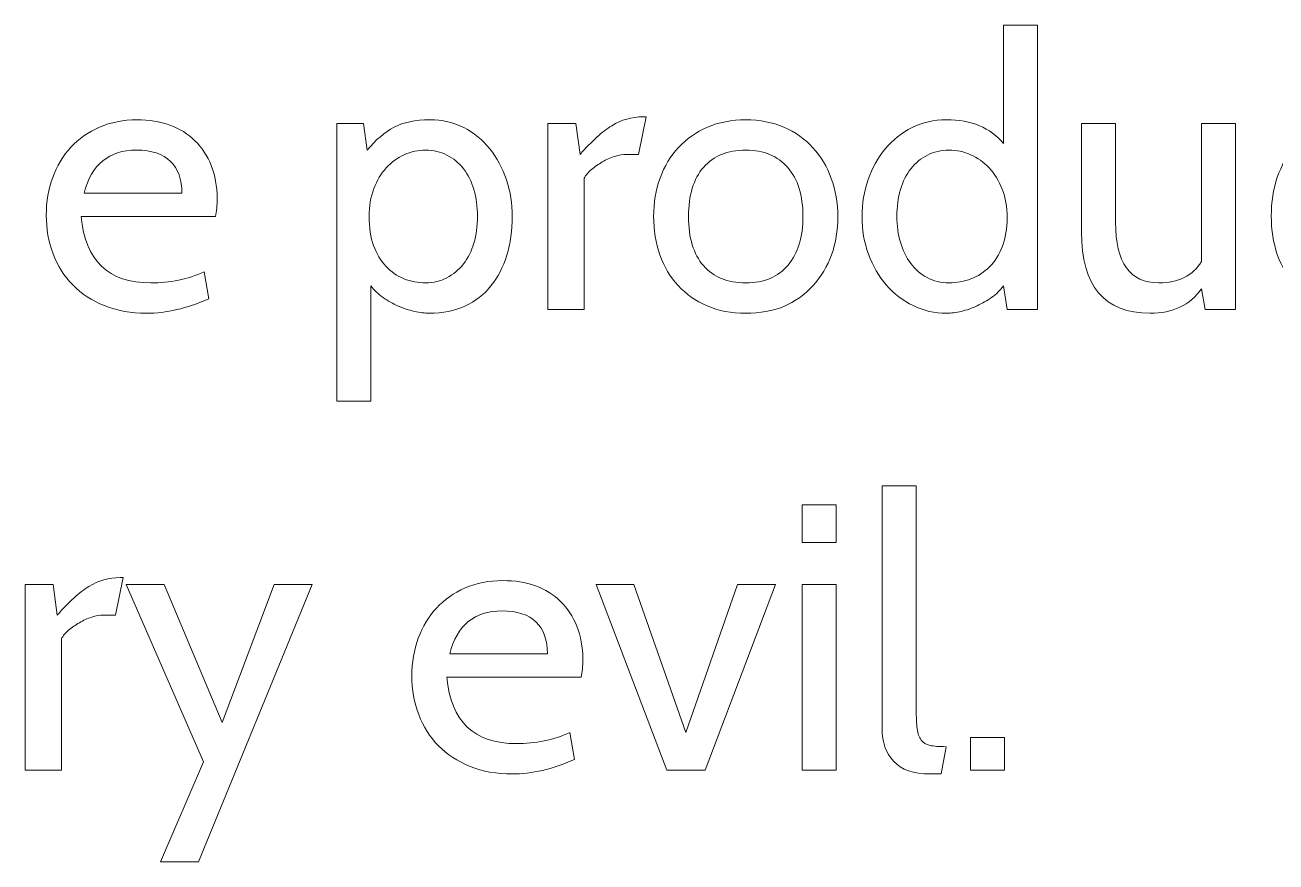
# Model space of a CAD drawing. Header units: centimetres. Extents: x -24 to 24.1, y -20.7 to 0.5.
# Drawn here: x 4.3899 to 4.74, y -17.531 to -17.2969 of the extents above; entities that cross this region are included whole.
import ezdxf

# ---------------------------------------------------------------- set-up
doc = ezdxf.new("R2010")
doc.units = ezdxf.units.CM
doc.header["$MEASUREMENT"] = 0
doc.layers.add('Layer 1', color=7, linetype='Continuous')

msp = doc.modelspace()

# ---------------------------------------------------------------- linework, layer by layer
at = {"layer": 'Layer 1', "color": 250, "lineweight": 9}
for points, knots in [([(4.67323, -17.37646), (4.67323, -17.37646), (4.66474, -17.37646), (4.66474, -17.37646), (4.66474, -17.37646), (4.66474, -17.37646), (4.66368, -17.36988), (4.66368, -17.36988), (4.66368, -17.36988), (4.66284, -17.37108), (4.66176, -17.37214), (4.66045, -17.37306), (4.66045, -17.37306), (4.65914, -17.37398), (4.65776, -17.37478), (4.65631, -17.37545), (4.65631, -17.37545), (4.65486, -17.37612), (4.6534, -17.37663), (4.65191, -17.37699), (4.65191, -17.37699), (4.65043, -17.37734), (4.64905, -17.37752), (4.64778, -17.37752), (4.64778, -17.37752), (4.64445, -17.37752), (4.64134, -17.37681), (4.63844, -17.3754), (4.63844, -17.3754), (4.63554, -17.37398), (4.63303, -17.37206), (4.63091, -17.36962), (4.63091, -17.36962), (4.62879, -17.36718), (4.62713, -17.36431), (4.62593, -17.36103), (4.62593, -17.36103), (4.62473, -17.35774), (4.62413, -17.35422), (4.62413, -17.35047), (4.62413, -17.35047), (4.62413, -17.34687), (4.62469, -17.34342), (4.62582, -17.34013), (4.62582, -17.34013), (4.62695, -17.33685), (4.62856, -17.33396), (4.63065, -17.33149), (4.63065, -17.33149), (4.63273, -17.32902), (4.63523, -17.32705), (4.63812, -17.3256), (4.63812, -17.3256), (4.64102, -17.32415), (4.64424, -17.32343), (4.64778, -17.32343), (4.64778, -17.32343), (4.65478, -17.32343), (4.66008, -17.32562), (4.66368, -17.33001), (4.66368, -17.33001), (4.66368, -17.33001), (4.66368, -17.29692), (4.66368, -17.29692), (4.66368, -17.29692), (4.66368, -17.29692), (4.67323, -17.29692), (4.67323, -17.29692), (4.67323, -17.29692), (4.67323, -17.29692), (4.67323, -17.37646), (4.67323, -17.37646)], [0, 0, 0, 0, 0.052632, 0.052632, 0.052632, 0.052632, 0.105263, 0.105263, 0.105263, 0.105263, 0.157895, 0.157895, 0.157895, 0.157895, 0.210526, 0.210526, 0.210526, 0.210526, 0.263158, 0.263158, 0.263158, 0.263158, 0.315789, 0.315789, 0.315789, 0.315789, 0.368421, 0.368421, 0.368421, 0.368421, 0.421053, 0.421053, 0.421053, 0.421053, 0.473684, 0.473684, 0.473684, 0.473684, 0.526316, 0.526316, 0.526316, 0.526316, 0.578947, 0.578947, 0.578947, 0.578947, 0.631579, 0.631579, 0.631579, 0.631579, 0.684211, 0.684211, 0.684211, 0.684211, 0.736842, 0.736842, 0.736842, 0.736842, 0.789474, 0.789474, 0.789474, 0.789474, 0.842105, 0.842105, 0.842105, 0.842105, 0.894737, 0.894737, 0.894737, 0.894737, 1, 1, 1, 1]), ([(4.4432, -17.35047), (4.4432, -17.35047), (4.40555, -17.35047), (4.40555, -17.35047), (4.40555, -17.35047), (4.40668, -17.36285), (4.41318, -17.36903), (4.42506, -17.36903), (4.42506, -17.36903), (4.43036, -17.36903), (4.43535, -17.36801), (4.44001, -17.36596), (4.44001, -17.36596), (4.44001, -17.36596), (4.44129, -17.37349), (4.44129, -17.37349), (4.44129, -17.37349), (4.43514, -17.37617), (4.42934, -17.37752), (4.42389, -17.37752), (4.42389, -17.37752), (4.41951, -17.37752), (4.41557, -17.37681), (4.41207, -17.3754), (4.41207, -17.3754), (4.40857, -17.37398), (4.40562, -17.37206), (4.40321, -17.36962), (4.40321, -17.36962), (4.40081, -17.36718), (4.39897, -17.36428), (4.3977, -17.36092), (4.3977, -17.36092), (4.39643, -17.35756), (4.39579, -17.35394), (4.39579, -17.35005), (4.39579, -17.35005), (4.39579, -17.3463), (4.39639, -17.3428), (4.39759, -17.33955), (4.39759, -17.33955), (4.39879, -17.3363), (4.40049, -17.33349), (4.40268, -17.33112), (4.40268, -17.33112), (4.40487, -17.32875), (4.40754, -17.32688), (4.41069, -17.3255), (4.41069, -17.3255), (4.41384, -17.32412), (4.41735, -17.32343), (4.42124, -17.32343), (4.42124, -17.32343), (4.42457, -17.32343), (4.42761, -17.32393), (4.43036, -17.32491), (4.43036, -17.32491), (4.43312, -17.3259), (4.43547, -17.32735), (4.43742, -17.32926), (4.43742, -17.32926), (4.43936, -17.33117), (4.44088, -17.33349), (4.44198, -17.33621), (4.44198, -17.33621), (4.44307, -17.33893), (4.44362, -17.34199), (4.44362, -17.34538), (4.44362, -17.34538), (4.44362, -17.34736), (4.44348, -17.34906), (4.4432, -17.35047)], [0, 0, 0, 0, 0.052632, 0.052632, 0.052632, 0.052632, 0.105263, 0.105263, 0.105263, 0.105263, 0.157895, 0.157895, 0.157895, 0.157895, 0.210526, 0.210526, 0.210526, 0.210526, 0.263158, 0.263158, 0.263158, 0.263158, 0.315789, 0.315789, 0.315789, 0.315789, 0.368421, 0.368421, 0.368421, 0.368421, 0.421053, 0.421053, 0.421053, 0.421053, 0.473684, 0.473684, 0.473684, 0.473684, 0.526316, 0.526316, 0.526316, 0.526316, 0.578947, 0.578947, 0.578947, 0.578947, 0.631579, 0.631579, 0.631579, 0.631579, 0.684211, 0.684211, 0.684211, 0.684211, 0.736842, 0.736842, 0.736842, 0.736842, 0.789474, 0.789474, 0.789474, 0.789474, 0.842105, 0.842105, 0.842105, 0.842105, 0.894737, 0.894737, 0.894737, 0.894737, 1, 1, 1, 1]), ([(4.50301, -17.37752), (4.50174, -17.37752), (4.50034, -17.37734), (4.49882, -17.37699), (4.49882, -17.37699), (4.4973, -17.37663), (4.4958, -17.37614), (4.49431, -17.3755), (4.49431, -17.3755), (4.49283, -17.37487), (4.49142, -17.37407), (4.49007, -17.37312), (4.49007, -17.37312), (4.48873, -17.37216), (4.4876, -17.37108), (4.48668, -17.36988), (4.48668, -17.36988), (4.48668, -17.36988), (4.48668, -17.40212), (4.48668, -17.40212), (4.48668, -17.40212), (4.48668, -17.40212), (4.47713, -17.40212), (4.47713, -17.40212), (4.47713, -17.40212), (4.47713, -17.40212), (4.47713, -17.32449), (4.47713, -17.32449), (4.47713, -17.32449), (4.47713, -17.32449), (4.48456, -17.32449), (4.48456, -17.32449), (4.48456, -17.32449), (4.48456, -17.32449), (4.48562, -17.33191), (4.48562, -17.33191), (4.48562, -17.33191), (4.48802, -17.32902), (4.49053, -17.32688), (4.49315, -17.3255), (4.49315, -17.3255), (4.49576, -17.32412), (4.49909, -17.32343), (4.50312, -17.32343), (4.50312, -17.32343), (4.50665, -17.32343), (4.50983, -17.32415), (4.51266, -17.3256), (4.51266, -17.3256), (4.51549, -17.32705), (4.51791, -17.32903), (4.51993, -17.33154), (4.51993, -17.33154), (4.52194, -17.33405), (4.5235, -17.33693), (4.52459, -17.34019), (4.52459, -17.34019), (4.52569, -17.34344), (4.52624, -17.34687), (4.52624, -17.35047), (4.52624, -17.35047), (4.52624, -17.35436), (4.52572, -17.35797), (4.5247, -17.36129), (4.5247, -17.36129), (4.52367, -17.36461), (4.52219, -17.36748), (4.52025, -17.36988), (4.52025, -17.36988), (4.5183, -17.37229), (4.51588, -17.37416), (4.51298, -17.3755), (4.51298, -17.3755), (4.51008, -17.37685), (4.50676, -17.37752), (4.50301, -17.37752)], [0, 0, 0, 0, 0.05, 0.05, 0.05, 0.05, 0.1, 0.1, 0.1, 0.1, 0.15, 0.15, 0.15, 0.15, 0.2, 0.2, 0.2, 0.2, 0.25, 0.25, 0.25, 0.25, 0.3, 0.3, 0.3, 0.3, 0.35, 0.35, 0.35, 0.35, 0.4, 0.4, 0.4, 0.4, 0.45, 0.45, 0.45, 0.45, 0.5, 0.5, 0.5, 0.5, 0.55, 0.55, 0.55, 0.55, 0.6, 0.6, 0.6, 0.6, 0.65, 0.65, 0.65, 0.65, 0.7, 0.7, 0.7, 0.7, 0.75, 0.75, 0.75, 0.75, 0.8, 0.8, 0.8, 0.8, 0.85, 0.85, 0.85, 0.85, 0.9, 0.9, 0.9, 0.9, 1, 1, 1, 1]), ([(4.56367, -17.32258), (4.56367, -17.32258), (4.56155, -17.33308), (4.56155, -17.33308), (4.56155, -17.33308), (4.56155, -17.33308), (4.55827, -17.33308), (4.55827, -17.33308), (4.55827, -17.33308), (4.55721, -17.33308), (4.55607, -17.33327), (4.55487, -17.33366), (4.55487, -17.33366), (4.55367, -17.33405), (4.55252, -17.33457), (4.55142, -17.3352), (4.55142, -17.3352), (4.55033, -17.33584), (4.54932, -17.33655), (4.5484, -17.33732), (4.5484, -17.33732), (4.54748, -17.3381), (4.54681, -17.33891), (4.54639, -17.33976), (4.54639, -17.33976), (4.54639, -17.33976), (4.54639, -17.37646), (4.54639, -17.37646), (4.54639, -17.37646), (4.54639, -17.37646), (4.53621, -17.37646), (4.53621, -17.37646), (4.53621, -17.37646), (4.53621, -17.37646), (4.53621, -17.32449), (4.53621, -17.32449), (4.53621, -17.32449), (4.53621, -17.32449), (4.54405, -17.32449), (4.54405, -17.32449), (4.54405, -17.32449), (4.54405, -17.32449), (4.54522, -17.33308), (4.54522, -17.33308), (4.54522, -17.33308), (4.54847, -17.3294), (4.55142, -17.32673), (4.55408, -17.32507), (4.55408, -17.32507), (4.55673, -17.32341), (4.55964, -17.32258), (4.56283, -17.32258), (4.56283, -17.32258), (4.56283, -17.32258), (4.56367, -17.32258), (4.56367, -17.32258)], [0, 0, 0, 0, 0.066667, 0.066667, 0.066667, 0.066667, 0.133333, 0.133333, 0.133333, 0.133333, 0.2, 0.2, 0.2, 0.2, 0.266667, 0.266667, 0.266667, 0.266667, 0.333333, 0.333333, 0.333333, 0.333333, 0.4, 0.4, 0.4, 0.4, 0.466667, 0.466667, 0.466667, 0.466667, 0.533333, 0.533333, 0.533333, 0.533333, 0.6, 0.6, 0.6, 0.6, 0.666667, 0.666667, 0.666667, 0.666667, 0.733333, 0.733333, 0.733333, 0.733333, 0.8, 0.8, 0.8, 0.8, 0.866667, 0.866667, 0.866667, 0.866667, 1, 1, 1, 1]), ([(4.61034, -17.36988), (4.60574, -17.37497), (4.59949, -17.37752), (4.59157, -17.37752), (4.59157, -17.37752), (4.58754, -17.37752), (4.58393, -17.37683), (4.58075, -17.37545), (4.58075, -17.37545), (4.57757, -17.37407), (4.57486, -17.37218), (4.57264, -17.36978), (4.57264, -17.36978), (4.57041, -17.36737), (4.56871, -17.36451), (4.56754, -17.36119), (4.56754, -17.36119), (4.56638, -17.35786), (4.56579, -17.35429), (4.56579, -17.35047), (4.56579, -17.35047), (4.56579, -17.34658), (4.5664, -17.343), (4.5676, -17.33971), (4.5676, -17.33971), (4.5688, -17.33642), (4.57051, -17.33358), (4.57274, -17.33117), (4.57274, -17.33117), (4.57497, -17.32877), (4.57767, -17.32688), (4.58085, -17.3255), (4.58085, -17.3255), (4.58404, -17.32412), (4.58761, -17.32343), (4.59157, -17.32343), (4.59157, -17.32343), (4.59553, -17.32343), (4.5991, -17.32412), (4.60228, -17.3255), (4.60228, -17.3255), (4.60546, -17.32688), (4.60816, -17.32879), (4.61039, -17.33123), (4.61039, -17.33123), (4.61262, -17.33366), (4.61433, -17.33653), (4.61553, -17.33982), (4.61553, -17.33982), (4.61674, -17.3431), (4.61734, -17.34666), (4.61734, -17.35047), (4.61734, -17.35047), (4.61734, -17.35825), (4.615, -17.36472), (4.61034, -17.36988)], [0, 0, 0, 0, 0.066667, 0.066667, 0.066667, 0.066667, 0.133333, 0.133333, 0.133333, 0.133333, 0.2, 0.2, 0.2, 0.2, 0.266667, 0.266667, 0.266667, 0.266667, 0.333333, 0.333333, 0.333333, 0.333333, 0.4, 0.4, 0.4, 0.4, 0.466667, 0.466667, 0.466667, 0.466667, 0.533333, 0.533333, 0.533333, 0.533333, 0.6, 0.6, 0.6, 0.6, 0.666667, 0.666667, 0.666667, 0.666667, 0.733333, 0.733333, 0.733333, 0.733333, 0.8, 0.8, 0.8, 0.8, 0.866667, 0.866667, 0.866667, 0.866667, 1, 1, 1, 1]), ([(4.7287, -17.37646), (4.7287, -17.37646), (4.72021, -17.37646), (4.72021, -17.37646), (4.72021, -17.37646), (4.72021, -17.37646), (4.71915, -17.37073), (4.71915, -17.37073), (4.71915, -17.37073), (4.7159, -17.37525), (4.71109, -17.37752), (4.70473, -17.37752), (4.70473, -17.37752), (4.69193, -17.37752), (4.68553, -17.36992), (4.68553, -17.35472), (4.68553, -17.35472), (4.68553, -17.35472), (4.68553, -17.32449), (4.68553, -17.32449), (4.68553, -17.32449), (4.68553, -17.32449), (4.69508, -17.32449), (4.69508, -17.32449), (4.69508, -17.32449), (4.69508, -17.32449), (4.69508, -17.35206), (4.69508, -17.35206), (4.69508, -17.35206), (4.69508, -17.36338), (4.69911, -17.36903), (4.70717, -17.36903), (4.70717, -17.36903), (4.71268, -17.36903), (4.71668, -17.36705), (4.71915, -17.36309), (4.71915, -17.36309), (4.71915, -17.36309), (4.71915, -17.32449), (4.71915, -17.32449), (4.71915, -17.32449), (4.71915, -17.32449), (4.7287, -17.32449), (4.7287, -17.32449), (4.7287, -17.32449), (4.7287, -17.32449), (4.7287, -17.37646), (4.7287, -17.37646)], [0, 0, 0, 0, 0.076923, 0.076923, 0.076923, 0.076923, 0.153846, 0.153846, 0.153846, 0.153846, 0.230769, 0.230769, 0.230769, 0.230769, 0.307692, 0.307692, 0.307692, 0.307692, 0.384615, 0.384615, 0.384615, 0.384615, 0.461538, 0.461538, 0.461538, 0.461538, 0.538462, 0.538462, 0.538462, 0.538462, 0.615385, 0.615385, 0.615385, 0.615385, 0.692308, 0.692308, 0.692308, 0.692308, 0.769231, 0.769231, 0.769231, 0.769231, 0.846154, 0.846154, 0.846154, 0.846154, 1, 1, 1, 1]), ([(4.76454, -17.37752), (4.76037, -17.37752), (4.75669, -17.37683), (4.75351, -17.37545), (4.75351, -17.37545), (4.75033, -17.37407), (4.74763, -17.37216), (4.7454, -17.36972), (4.7454, -17.36972), (4.74317, -17.36728), (4.74149, -17.36442), (4.74036, -17.36113), (4.74036, -17.36113), (4.73923, -17.35784), (4.73866, -17.35426), (4.73866, -17.35037), (4.73866, -17.35037), (4.73866, -17.34641), (4.73923, -17.34278), (4.74036, -17.3395), (4.74036, -17.3395), (4.74149, -17.33621), (4.74314, -17.33336), (4.74529, -17.33096), (4.74529, -17.33096), (4.74745, -17.32856), (4.75014, -17.3267), (4.75335, -17.32539), (4.75335, -17.32539), (4.75657, -17.32408), (4.76026, -17.32343), (4.76444, -17.32343), (4.76444, -17.32343), (4.77137, -17.32343), (4.7767, -17.32446), (4.78045, -17.32651), (4.78045, -17.32651), (4.78045, -17.32651), (4.77896, -17.3351), (4.77896, -17.3351), (4.77896, -17.3351), (4.77458, -17.33298), (4.77009, -17.33191), (4.7655, -17.33191), (4.7655, -17.33191), (4.75977, -17.33191), (4.75549, -17.33351), (4.75266, -17.33669), (4.75266, -17.33669), (4.74984, -17.33987), (4.74842, -17.34443), (4.74842, -17.35037), (4.74842, -17.35037), (4.74842, -17.35631), (4.74984, -17.36092), (4.75266, -17.36421), (4.75266, -17.36421), (4.75549, -17.3675), (4.75977, -17.36914), (4.7655, -17.36914), (4.7655, -17.36914), (4.77016, -17.36914), (4.77469, -17.36808), (4.77907, -17.36596), (4.77907, -17.36596), (4.77907, -17.36596), (4.78034, -17.37359), (4.78034, -17.37359), (4.78034, -17.37359), (4.77646, -17.37621), (4.77119, -17.37752), (4.76454, -17.37752)], [0, 0, 0, 0, 0.052632, 0.052632, 0.052632, 0.052632, 0.105263, 0.105263, 0.105263, 0.105263, 0.157895, 0.157895, 0.157895, 0.157895, 0.210526, 0.210526, 0.210526, 0.210526, 0.263158, 0.263158, 0.263158, 0.263158, 0.315789, 0.315789, 0.315789, 0.315789, 0.368421, 0.368421, 0.368421, 0.368421, 0.421053, 0.421053, 0.421053, 0.421053, 0.473684, 0.473684, 0.473684, 0.473684, 0.526316, 0.526316, 0.526316, 0.526316, 0.578947, 0.578947, 0.578947, 0.578947, 0.631579, 0.631579, 0.631579, 0.631579, 0.684211, 0.684211, 0.684211, 0.684211, 0.736842, 0.736842, 0.736842, 0.736842, 0.789474, 0.789474, 0.789474, 0.789474, 0.842105, 0.842105, 0.842105, 0.842105, 0.894737, 0.894737, 0.894737, 0.894737, 1, 1, 1, 1]), ([(4.42103, -17.33191), (4.41332, -17.33191), (4.40844, -17.33591), (4.40639, -17.3439), (4.40639, -17.3439), (4.40639, -17.3439), (4.43376, -17.3439), (4.43376, -17.3439), (4.43376, -17.3439), (4.43376, -17.34008), (4.4327, -17.33713), (4.43057, -17.33504), (4.43057, -17.33504), (4.42845, -17.33296), (4.42527, -17.33191), (4.42103, -17.33191)], [0, 0, 0, 0, 0.2, 0.2, 0.2, 0.2, 0.4, 0.4, 0.4, 0.4, 0.6, 0.6, 0.6, 0.6, 1, 1, 1, 1]), ([(4.50195, -17.33191), (4.4999, -17.33191), (4.49792, -17.33234), (4.49601, -17.33319), (4.49601, -17.33319), (4.4941, -17.33403), (4.49242, -17.33526), (4.49097, -17.33685), (4.49097, -17.33685), (4.48952, -17.33844), (4.48836, -17.34038), (4.48747, -17.34268), (4.48747, -17.34268), (4.48659, -17.34498), (4.48615, -17.34757), (4.48615, -17.35047), (4.48615, -17.35047), (4.48615, -17.35358), (4.48657, -17.35629), (4.48742, -17.35859), (4.48742, -17.35859), (4.48827, -17.36088), (4.48942, -17.36281), (4.49087, -17.36437), (4.49087, -17.36437), (4.49232, -17.36592), (4.494, -17.36709), (4.49591, -17.36787), (4.49591, -17.36787), (4.49781, -17.36864), (4.49983, -17.36903), (4.50195, -17.36903), (4.50195, -17.36903), (4.50414, -17.36903), (4.50614, -17.36856), (4.50794, -17.3676), (4.50794, -17.3676), (4.50975, -17.36665), (4.51128, -17.36536), (4.51256, -17.36373), (4.51256, -17.36373), (4.51383, -17.3621), (4.5148, -17.36016), (4.51547, -17.3579), (4.51547, -17.3579), (4.51614, -17.35563), (4.51648, -17.35316), (4.51648, -17.35047), (4.51648, -17.35047), (4.51648, -17.34772), (4.51614, -17.34521), (4.51547, -17.34294), (4.51547, -17.34294), (4.5148, -17.34068), (4.51383, -17.33874), (4.51256, -17.33711), (4.51256, -17.33711), (4.51128, -17.33548), (4.50975, -17.33421), (4.50794, -17.33329), (4.50794, -17.33329), (4.50614, -17.33237), (4.50414, -17.33191), (4.50195, -17.33191)], [0, 0, 0, 0, 0.058824, 0.058824, 0.058824, 0.058824, 0.117647, 0.117647, 0.117647, 0.117647, 0.176471, 0.176471, 0.176471, 0.176471, 0.235294, 0.235294, 0.235294, 0.235294, 0.294118, 0.294118, 0.294118, 0.294118, 0.352941, 0.352941, 0.352941, 0.352941, 0.411765, 0.411765, 0.411765, 0.411765, 0.470588, 0.470588, 0.470588, 0.470588, 0.529412, 0.529412, 0.529412, 0.529412, 0.588235, 0.588235, 0.588235, 0.588235, 0.647059, 0.647059, 0.647059, 0.647059, 0.705882, 0.705882, 0.705882, 0.705882, 0.764706, 0.764706, 0.764706, 0.764706, 0.823529, 0.823529, 0.823529, 0.823529, 0.882353, 0.882353, 0.882353, 0.882353, 1, 1, 1, 1]), ([(4.60334, -17.33679), (4.60058, -17.33354), (4.59666, -17.33191), (4.59157, -17.33191), (4.59157, -17.33191), (4.58648, -17.33191), (4.58253, -17.33352), (4.57974, -17.33674), (4.57974, -17.33674), (4.57695, -17.33996), (4.57555, -17.34453), (4.57555, -17.35047), (4.57555, -17.35047), (4.57555, -17.35641), (4.57695, -17.36099), (4.57974, -17.36421), (4.57974, -17.36421), (4.58253, -17.36742), (4.58648, -17.36903), (4.59157, -17.36903), (4.59157, -17.36903), (4.59673, -17.36903), (4.60069, -17.36737), (4.60344, -17.36405), (4.60344, -17.36405), (4.6062, -17.36073), (4.60758, -17.3562), (4.60758, -17.35047), (4.60758, -17.35047), (4.60758, -17.34461), (4.60617, -17.34004), (4.60334, -17.33679)], [0, 0, 0, 0, 0.111111, 0.111111, 0.111111, 0.111111, 0.222222, 0.222222, 0.222222, 0.222222, 0.333333, 0.333333, 0.333333, 0.333333, 0.444444, 0.444444, 0.444444, 0.444444, 0.555556, 0.555556, 0.555556, 0.555556, 0.666667, 0.666667, 0.666667, 0.666667, 0.777778, 0.777778, 0.777778, 0.777778, 1, 1, 1, 1]), ([(4.64852, -17.33191), (4.64626, -17.33191), (4.64422, -17.33237), (4.64242, -17.33329), (4.64242, -17.33329), (4.64062, -17.33421), (4.63908, -17.33548), (4.63781, -17.33711), (4.63781, -17.33711), (4.63653, -17.33874), (4.63556, -17.34068), (4.63489, -17.34294), (4.63489, -17.34294), (4.63422, -17.34521), (4.63388, -17.34772), (4.63388, -17.35047), (4.63388, -17.35047), (4.63388, -17.35302), (4.63422, -17.35542), (4.63489, -17.35769), (4.63489, -17.35769), (4.63556, -17.35995), (4.63652, -17.36191), (4.63775, -17.36357), (4.63775, -17.36357), (4.63899, -17.36523), (4.64051, -17.36656), (4.64231, -17.36755), (4.64231, -17.36755), (4.64412, -17.36854), (4.64618, -17.36903), (4.64852, -17.36903), (4.64852, -17.36903), (4.65064, -17.36903), (4.65267, -17.36866), (4.65462, -17.36792), (4.65462, -17.36792), (4.65656, -17.36718), (4.65829, -17.36605), (4.65981, -17.36453), (4.65981, -17.36453), (4.66133, -17.36301), (4.66254, -17.3611), (4.66342, -17.3588), (4.66342, -17.3588), (4.6643, -17.3565), (4.66474, -17.35383), (4.66474, -17.35079), (4.66474, -17.35079), (4.66474, -17.34782), (4.66428, -17.34517), (4.66337, -17.34284), (4.66337, -17.34284), (4.66245, -17.3405), (4.66123, -17.33852), (4.65971, -17.3369), (4.65971, -17.3369), (4.65819, -17.33527), (4.65645, -17.33403), (4.65451, -17.33319), (4.65451, -17.33319), (4.65257, -17.33234), (4.65057, -17.33191), (4.64852, -17.33191)], [0, 0, 0, 0, 0.058824, 0.058824, 0.058824, 0.058824, 0.117647, 0.117647, 0.117647, 0.117647, 0.176471, 0.176471, 0.176471, 0.176471, 0.235294, 0.235294, 0.235294, 0.235294, 0.294118, 0.294118, 0.294118, 0.294118, 0.352941, 0.352941, 0.352941, 0.352941, 0.411765, 0.411765, 0.411765, 0.411765, 0.470588, 0.470588, 0.470588, 0.470588, 0.529412, 0.529412, 0.529412, 0.529412, 0.588235, 0.588235, 0.588235, 0.588235, 0.647059, 0.647059, 0.647059, 0.647059, 0.705882, 0.705882, 0.705882, 0.705882, 0.764706, 0.764706, 0.764706, 0.764706, 0.823529, 0.823529, 0.823529, 0.823529, 0.882353, 0.882353, 0.882353, 0.882353, 1, 1, 1, 1]), ([(4.64766, -17.49874), (4.64766, -17.49874), (4.64628, -17.50637), (4.64628, -17.50637), (4.64628, -17.50637), (4.64628, -17.50637), (4.64321, -17.50637), (4.64321, -17.50637), (4.64321, -17.50637), (4.63854, -17.50637), (4.63513, -17.50519), (4.63297, -17.50282), (4.63297, -17.50282), (4.63082, -17.50045), (4.62974, -17.49747), (4.62974, -17.49386), (4.62974, -17.49386), (4.62974, -17.49386), (4.62974, -17.42577), (4.62974, -17.42577), (4.62974, -17.42577), (4.62974, -17.42577), (4.63929, -17.42577), (4.63929, -17.42577), (4.63929, -17.42577), (4.63929, -17.42577), (4.63929, -17.48834), (4.63929, -17.48834), (4.63929, -17.48834), (4.63929, -17.49054), (4.63937, -17.49232), (4.63955, -17.4937), (4.63955, -17.4937), (4.63973, -17.49508), (4.6401, -17.49614), (4.64066, -17.49688), (4.64066, -17.49688), (4.64123, -17.49763), (4.64206, -17.49812), (4.64316, -17.49837), (4.64316, -17.49837), (4.64425, -17.49862), (4.64576, -17.49874), (4.64766, -17.49874)], [0, 0, 0, 0, 0.083333, 0.083333, 0.083333, 0.083333, 0.166667, 0.166667, 0.166667, 0.166667, 0.25, 0.25, 0.25, 0.25, 0.333333, 0.333333, 0.333333, 0.333333, 0.416667, 0.416667, 0.416667, 0.416667, 0.5, 0.5, 0.5, 0.5, 0.583333, 0.583333, 0.583333, 0.583333, 0.666667, 0.666667, 0.666667, 0.666667, 0.75, 0.75, 0.75, 0.75, 0.833333, 0.833333, 0.833333, 0.833333, 1, 1, 1, 1]), ([(4.61691, -17.44168), (4.61691, -17.44168), (4.60736, -17.44168), (4.60736, -17.44168), (4.60736, -17.44168), (4.60736, -17.44168), (4.60736, -17.43108), (4.60736, -17.43108), (4.60736, -17.43108), (4.60736, -17.43108), (4.61691, -17.43108), (4.61691, -17.43108), (4.61691, -17.43108), (4.61691, -17.43108), (4.61691, -17.44168), (4.61691, -17.44168)], [0, 0, 0, 0, 0.2, 0.2, 0.2, 0.2, 0.4, 0.4, 0.4, 0.4, 0.6, 0.6, 0.6, 0.6, 1, 1, 1, 1]), ([(4.41731, -17.45144), (4.41731, -17.45144), (4.41519, -17.46194), (4.41519, -17.46194), (4.41519, -17.46194), (4.41519, -17.46194), (4.4119, -17.46194), (4.4119, -17.46194), (4.4119, -17.46194), (4.41084, -17.46194), (4.40971, -17.46213), (4.40851, -17.46252), (4.40851, -17.46252), (4.40731, -17.46291), (4.40616, -17.46342), (4.40506, -17.46406), (4.40506, -17.46406), (4.40397, -17.4647), (4.40296, -17.4654), (4.40204, -17.46618), (4.40204, -17.46618), (4.40112, -17.46696), (4.40045, -17.46777), (4.40003, -17.46862), (4.40003, -17.46862), (4.40003, -17.46862), (4.40003, -17.50531), (4.40003, -17.50531), (4.40003, -17.50531), (4.40003, -17.50531), (4.38985, -17.50531), (4.38985, -17.50531), (4.38985, -17.50531), (4.38985, -17.50531), (4.38985, -17.45335), (4.38985, -17.45335), (4.38985, -17.45335), (4.38985, -17.45335), (4.39769, -17.45335), (4.39769, -17.45335), (4.39769, -17.45335), (4.39769, -17.45335), (4.39886, -17.46194), (4.39886, -17.46194), (4.39886, -17.46194), (4.40211, -17.45826), (4.40506, -17.45559), (4.40772, -17.45393), (4.40772, -17.45393), (4.41037, -17.45227), (4.41328, -17.45144), (4.41647, -17.45144), (4.41647, -17.45144), (4.41647, -17.45144), (4.41731, -17.45144), (4.41731, -17.45144)], [0, 0, 0, 0, 0.066667, 0.066667, 0.066667, 0.066667, 0.133333, 0.133333, 0.133333, 0.133333, 0.2, 0.2, 0.2, 0.2, 0.266667, 0.266667, 0.266667, 0.266667, 0.333333, 0.333333, 0.333333, 0.333333, 0.4, 0.4, 0.4, 0.4, 0.466667, 0.466667, 0.466667, 0.466667, 0.533333, 0.533333, 0.533333, 0.533333, 0.6, 0.6, 0.6, 0.6, 0.666667, 0.666667, 0.666667, 0.666667, 0.733333, 0.733333, 0.733333, 0.733333, 0.8, 0.8, 0.8, 0.8, 0.866667, 0.866667, 0.866667, 0.866667, 1, 1, 1, 1]), ([(4.47023, -17.45335), (4.47023, -17.45335), (4.43842, -17.53098), (4.43842, -17.53098), (4.43842, -17.53098), (4.43842, -17.53098), (4.42781, -17.53098), (4.42781, -17.53098), (4.42781, -17.53098), (4.42781, -17.53098), (4.4398, -17.50298), (4.4398, -17.50298), (4.4398, -17.50298), (4.4398, -17.50298), (4.41816, -17.45335), (4.41816, -17.45335), (4.41816, -17.45335), (4.41816, -17.45335), (4.42877, -17.45335), (4.42877, -17.45335), (4.42877, -17.45335), (4.42877, -17.45335), (4.44499, -17.49195), (4.44499, -17.49195), (4.44499, -17.49195), (4.44499, -17.49195), (4.45963, -17.45335), (4.45963, -17.45335), (4.45963, -17.45335), (4.45963, -17.45335), (4.47023, -17.45335), (4.47023, -17.45335)], [0, 0, 0, 0, 0.111111, 0.111111, 0.111111, 0.111111, 0.222222, 0.222222, 0.222222, 0.222222, 0.333333, 0.333333, 0.333333, 0.333333, 0.444444, 0.444444, 0.444444, 0.444444, 0.555556, 0.555556, 0.555556, 0.555556, 0.666667, 0.666667, 0.666667, 0.666667, 0.777778, 0.777778, 0.777778, 0.777778, 1, 1, 1, 1]), ([(4.54553, -17.47933), (4.54553, -17.47933), (4.50788, -17.47933), (4.50788, -17.47933), (4.50788, -17.47933), (4.50902, -17.4917), (4.51552, -17.49789), (4.5274, -17.49789), (4.5274, -17.49789), (4.5327, -17.49789), (4.53769, -17.49687), (4.54235, -17.49481), (4.54235, -17.49481), (4.54235, -17.49481), (4.54363, -17.50234), (4.54363, -17.50234), (4.54363, -17.50234), (4.53747, -17.50503), (4.53168, -17.50637), (4.52623, -17.50637), (4.52623, -17.50637), (4.52185, -17.50637), (4.51791, -17.50567), (4.51441, -17.50425), (4.51441, -17.50425), (4.51091, -17.50284), (4.50795, -17.50091), (4.50555, -17.49847), (4.50555, -17.49847), (4.50315, -17.49603), (4.50131, -17.49313), (4.50004, -17.48978), (4.50004, -17.48978), (4.49876, -17.48642), (4.49813, -17.48279), (4.49813, -17.47891), (4.49813, -17.47891), (4.49813, -17.47516), (4.49873, -17.47166), (4.49993, -17.46841), (4.49993, -17.46841), (4.50113, -17.46515), (4.50283, -17.46234), (4.50502, -17.45998), (4.50502, -17.45998), (4.50721, -17.45761), (4.50988, -17.45573), (4.51303, -17.45436), (4.51303, -17.45436), (4.51617, -17.45298), (4.51969, -17.45229), (4.52358, -17.45229), (4.52358, -17.45229), (4.5269, -17.45229), (4.52994, -17.45278), (4.5327, -17.45377), (4.5327, -17.45377), (4.53546, -17.45476), (4.53781, -17.45621), (4.53975, -17.45812), (4.53975, -17.45812), (4.5417, -17.46003), (4.54322, -17.46234), (4.54431, -17.46507), (4.54431, -17.46507), (4.54541, -17.46779), (4.54596, -17.47085), (4.54596, -17.47424), (4.54596, -17.47424), (4.54596, -17.47622), (4.54582, -17.47792), (4.54553, -17.47933)], [0, 0, 0, 0, 0.052632, 0.052632, 0.052632, 0.052632, 0.105263, 0.105263, 0.105263, 0.105263, 0.157895, 0.157895, 0.157895, 0.157895, 0.210526, 0.210526, 0.210526, 0.210526, 0.263158, 0.263158, 0.263158, 0.263158, 0.315789, 0.315789, 0.315789, 0.315789, 0.368421, 0.368421, 0.368421, 0.368421, 0.421053, 0.421053, 0.421053, 0.421053, 0.473684, 0.473684, 0.473684, 0.473684, 0.526316, 0.526316, 0.526316, 0.526316, 0.578947, 0.578947, 0.578947, 0.578947, 0.631579, 0.631579, 0.631579, 0.631579, 0.684211, 0.684211, 0.684211, 0.684211, 0.736842, 0.736842, 0.736842, 0.736842, 0.789474, 0.789474, 0.789474, 0.789474, 0.842105, 0.842105, 0.842105, 0.842105, 0.894737, 0.894737, 0.894737, 0.894737, 1, 1, 1, 1]), ([(4.59994, -17.45335), (4.59994, -17.45335), (4.58021, -17.50531), (4.58021, -17.50531), (4.58021, -17.50531), (4.58021, -17.50531), (4.5695, -17.50531), (4.5695, -17.50531), (4.5695, -17.50531), (4.5695, -17.50531), (4.54967, -17.45335), (4.54967, -17.45335), (4.54967, -17.45335), (4.54967, -17.45335), (4.56028, -17.45335), (4.56028, -17.45335), (4.56028, -17.45335), (4.56028, -17.45335), (4.5748, -17.49481), (4.5748, -17.49481), (4.5748, -17.49481), (4.5748, -17.49481), (4.58923, -17.45335), (4.58923, -17.45335), (4.58923, -17.45335), (4.58923, -17.45335), (4.59994, -17.45335), (4.59994, -17.45335)], [0, 0, 0, 0, 0.125, 0.125, 0.125, 0.125, 0.25, 0.25, 0.25, 0.25, 0.375, 0.375, 0.375, 0.375, 0.5, 0.5, 0.5, 0.5, 0.625, 0.625, 0.625, 0.625, 0.75, 0.75, 0.75, 0.75, 1, 1, 1, 1]), ([(4.61691, -17.50531), (4.61691, -17.50531), (4.60736, -17.50531), (4.60736, -17.50531), (4.60736, -17.50531), (4.60736, -17.50531), (4.60736, -17.45335), (4.60736, -17.45335), (4.60736, -17.45335), (4.60736, -17.45335), (4.61691, -17.45335), (4.61691, -17.45335), (4.61691, -17.45335), (4.61691, -17.45335), (4.61691, -17.50531), (4.61691, -17.50531)], [0, 0, 0, 0, 0.2, 0.2, 0.2, 0.2, 0.4, 0.4, 0.4, 0.4, 0.6, 0.6, 0.6, 0.6, 1, 1, 1, 1]), ([(4.52337, -17.46077), (4.51566, -17.46077), (4.51078, -17.46477), (4.50873, -17.47275), (4.50873, -17.47275), (4.50873, -17.47275), (4.53609, -17.47275), (4.53609, -17.47275), (4.53609, -17.47275), (4.53609, -17.46894), (4.53503, -17.46599), (4.53291, -17.4639), (4.53291, -17.4639), (4.53079, -17.46181), (4.52761, -17.46077), (4.52337, -17.46077)], [0, 0, 0, 0, 0.2, 0.2, 0.2, 0.2, 0.4, 0.4, 0.4, 0.4, 0.6, 0.6, 0.6, 0.6, 1, 1, 1, 1]), ([(4.664, -17.50531), (4.664, -17.50531), (4.65445, -17.50531), (4.65445, -17.50531), (4.65445, -17.50531), (4.65445, -17.50531), (4.65445, -17.49619), (4.65445, -17.49619), (4.65445, -17.49619), (4.65445, -17.49619), (4.664, -17.49619), (4.664, -17.49619), (4.664, -17.49619), (4.664, -17.49619), (4.664, -17.50531), (4.664, -17.50531)], [0, 0, 0, 0, 0.2, 0.2, 0.2, 0.2, 0.4, 0.4, 0.4, 0.4, 0.6, 0.6, 0.6, 0.6, 1, 1, 1, 1])]:
    msp.add_open_spline(points, degree=3, knots=knots, dxfattribs=at)

doc.saveas('drawing.dxf')
